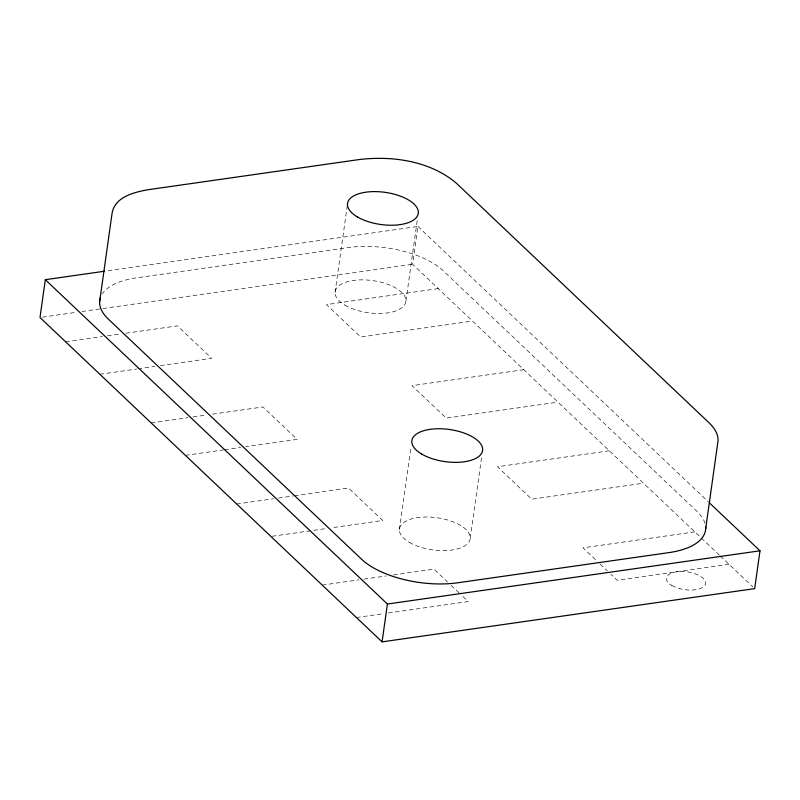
<?xml version="1.0" encoding="UTF-8"?>
<svg xmlns="http://www.w3.org/2000/svg" width="800" height="800" viewBox="0 0 800 800"><rect width="100%" height="100%" fill="white"/><g stroke="black" fill="none" stroke-linecap="round" stroke-linejoin="round"><path stroke-width="0.6" stroke-dasharray="4 3" d="M335.06 292.41L347.29 205.38M405.94 300.94L417.48 218.81M719.39 555.16L412.6 264.28L417.91 226.45L105.77 271.05M399.38 529.54L410.92 447.41M470.26 538.08L481.8 455.95M42.47 317.16L77.01 312.23M81.95 311.52L101.69 308.7M102.92 308.53L412.6 264.28M65.66 341.84L102.51 336.58M107.42 335.87L120.93 333.94M125.85 333.24L177.44 325.87L211.64 358.3L160.05 365.68M438.25 288.61L326.47 304.58L360.68 337.01L472.46 321.04M99.87 374.27L136.72 369.01M137.94 368.83L155.14 366.38M151.18 422.93L188.03 417.66M192.94 416.96L206.45 415.03M212.6 414.15L262.96 406.96L297.17 439.39L245.58 446.76M523.77 369.69L412 385.66L446.2 418.1L557.98 402.13M185.39 455.36L223.47 449.92M224.69 449.74L240.66 447.46M236.7 504.01L273.55 498.75M278.46 498.04L293.2 495.94M294.43 495.76L348.48 488.04L382.69 520.47L331.1 527.85M609.3 450.78L497.52 466.75L531.73 499.18L643.51 483.21M272.14 536.27L326.18 528.55M322.22 585.1L359.07 579.83M363.99 579.13L386.1 575.97M393.47 574.92L434 569.13L447.51 581.93M694.82 531.86L583.04 547.83L596.54 560.63M356.43 617.53L383.46 613.67M388.37 612.97L468.21 601.56L461.01 594.73M729.03 564.3L617.25 580.27L610.95 574.29M417.91 226.45L708.42 501.89M720.29 556.02L752.87 586.91M600.14 564.05L607.35 570.88M451.11 585.34L460.11 593.88M704.97 523.29A71.45 32.44 8 0 0 696.9 511.29L443.75 271.28A70.31 31.92 8 0 0 347.45 247.72L136.31 277.89A71.45 32.44 8 0 0 102.42 293.66M671.84 585.47A19.78 8.98 8 0 0 704.84 585.39A19.78 8.98 8 0 0 681.29 571.47A19.78 8.98 8 0 0 671.84 585.47M344.93 305.16A35.72 16.22 8 0 0 404.55 305.01A35.72 16.22 8 0 0 362.01 279.86A35.72 16.22 8 0 0 344.93 305.16M409.25 542.29A35.72 16.22 8 0 0 468.87 542.14A35.72 16.22 8 0 0 426.33 517A35.72 16.22 8 0 0 409.25 542.29"/><path stroke-width="1.2" d="M104.54 271.23L45.32 279.69L40 317.51L382.09 641.86L754.68 588.62L760 550.8L709.32 502.75M99.63 301.79L112.04 213.53C114.58 196.77 134.6 192.02 148.71 189.63L359.85 159.46C392.98 155.69 429.95 161.01 456.16 183.02L709.3 423.03C714.03 427.64 718.18 433.57 718.09 440.44L705.68 528.7M382.09 641.86L387.4 604.03L45.32 279.69M387.4 604.03L760 550.8M705.62 526.55A71.45 32.44 8 0 1 669.01 552.6L457.87 582.77A71.45 32.44 8 0 1 361.56 559.2L108.42 319.19A71.45 32.44 8 0 1 100.42 297.61M357.34 216.9A35.72 16.22 8 0 0 416.95 216.75A35.72 16.22 8 0 0 374.42 191.6A35.72 16.22 8 0 0 357.34 216.9M421.66 454.03A35.72 16.22 8 0 0 481.27 453.88A35.72 16.22 8 0 0 438.74 428.74A35.72 16.22 8 0 0 421.66 454.03"/></g></svg>
